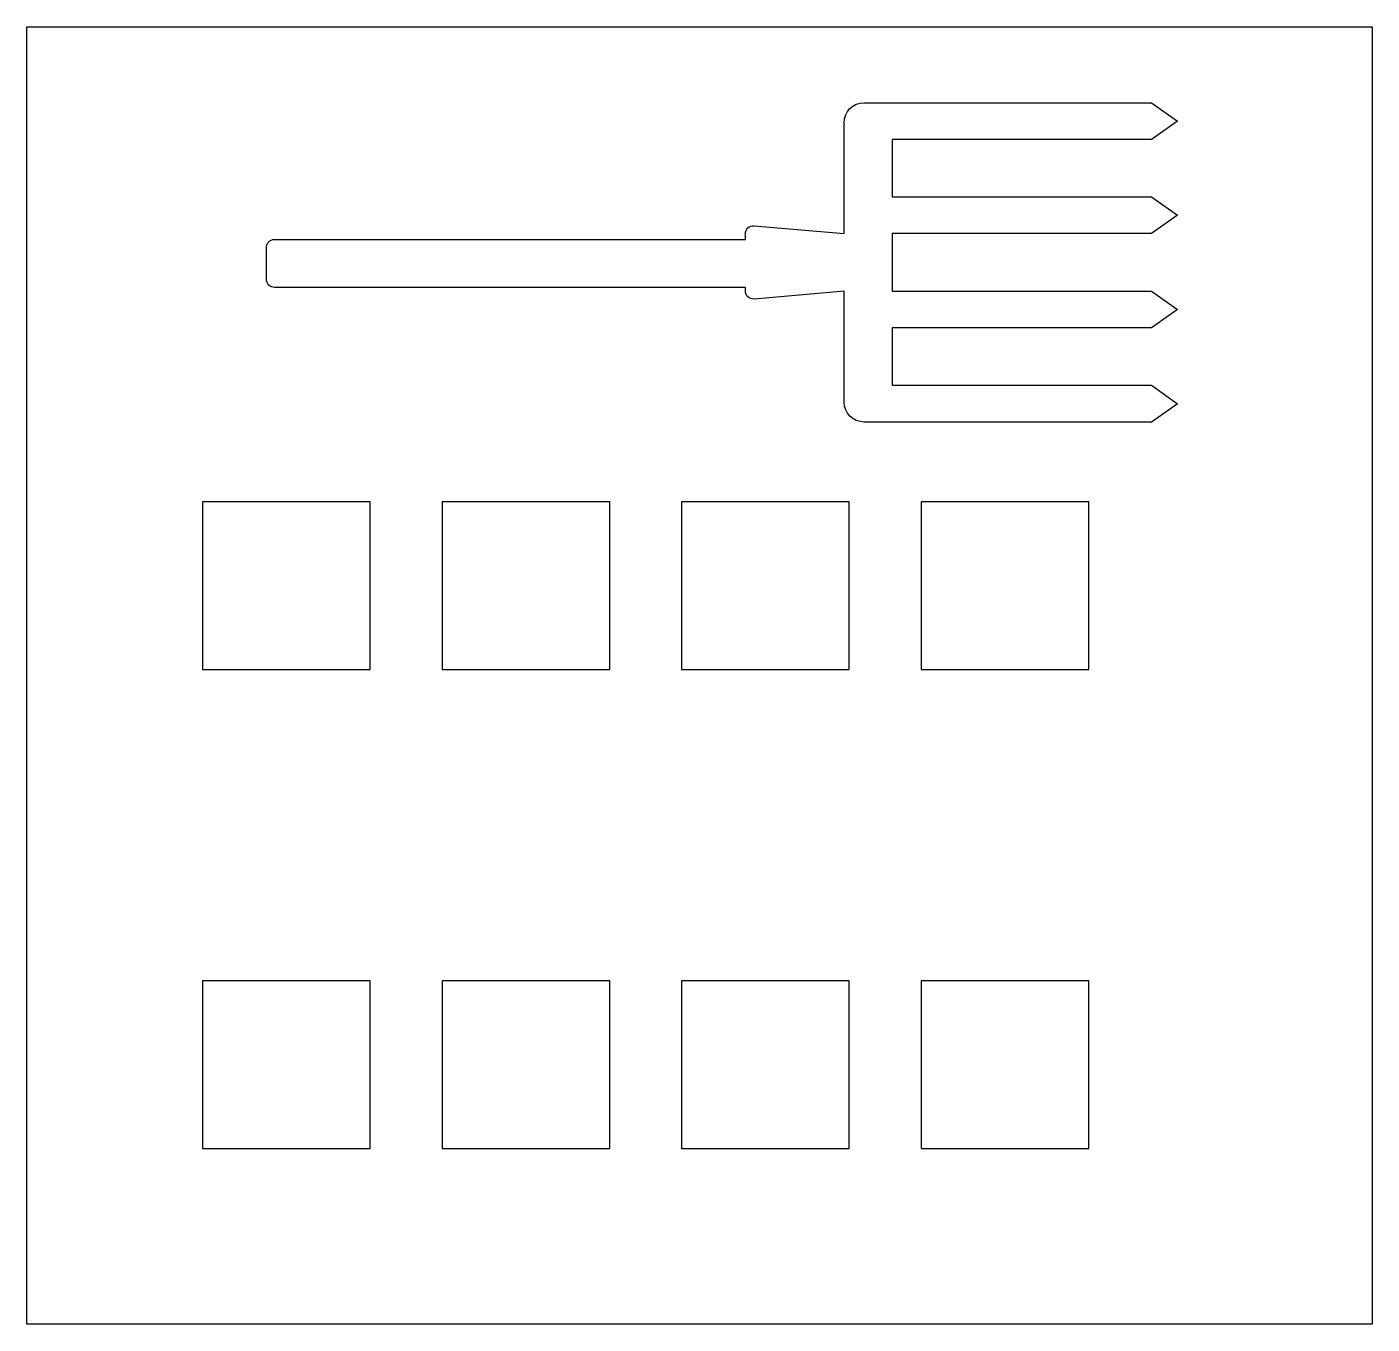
# Model space of a CAD drawing. Header units: millimetres. Extents: x -74.2 to 10, y 28.8 to 110.
import ezdxf

# ---------------------------------------------------------------- set-up
doc = ezdxf.new("R2010")
doc.units = ezdxf.units.MM
doc.layers.get('0').update_dxf_attribs({"linetype": 'CONTINUOUS'})

msp = doc.modelspace()

# ---------------------------------------------------------------- linework, layer by layer
for points in [[(-74.25, 28.75), (-74.25, 110), (10, 110), (10, 28.75)], [(-63.25, 69.75), (-52.75, 69.75), (-52.75, 80.25), (-63.25, 80.25)], [(-48.25, 80.25), (-48.25, 69.75), (-37.75, 69.75), (-37.75, 80.25)], [(-33.25, 69.75), (-22.75, 69.75), (-22.75, 80.25), (-33.25, 80.25)], [(-18.25, 69.75), (-7.75, 69.75), (-7.75, 80.25), (-18.25, 80.25)], [(-63.25, 39.75), (-52.75, 39.75), (-52.75, 50.25), (-63.25, 50.25)], [(-48.25, 39.75), (-37.75, 39.75), (-37.75, 50.25), (-48.25, 50.25)], [(-33.25, 39.75), (-22.75, 39.75), (-22.75, 50.25), (-33.25, 50.25)], [(-18.25, 39.75), (-7.75, 39.75), (-7.75, 50.25), (-18.25, 50.25)]]:
    msp.add_lwpolyline(points, close=True)
msp.add_lwpolyline([(-59.25, 96.187, -0.414211), (-58.75, 96.687), (-29.25, 96.687), (-29.25, 97.045, -0.440015), (-28.706, 97.543), (-23.067, 97.05), (-23.067, 104, -0.414213), (-21.817, 105.25), (-3.816, 105.25), (-2.179, 104.1), (-3.816, 102.95), (-20.067, 102.95), (-20.067, 99.35), (-3.816, 99.35), (-2.179, 98.2), (-3.816, 97.05), (-20.067, 97.05), (-20.067, 93.45), (-3.816, 93.45), (-2.179, 92.3), (-3.816, 91.15), (-20.067, 91.15), (-20.067, 87.55), (-3.816, 87.55), (-2.179, 86.4), (-3.816, 85.25), (-21.817, 85.25, -0.414213), (-23.067, 86.5), (-23.067, 93.45), (-28.706, 92.957, -0.440008), (-29.25, 93.455), (-29.25, 93.687), (-58.75, 93.687, -0.414212), (-59.25, 94.187)], format="xyb", close=True)

doc.saveas('drawing.dxf')
